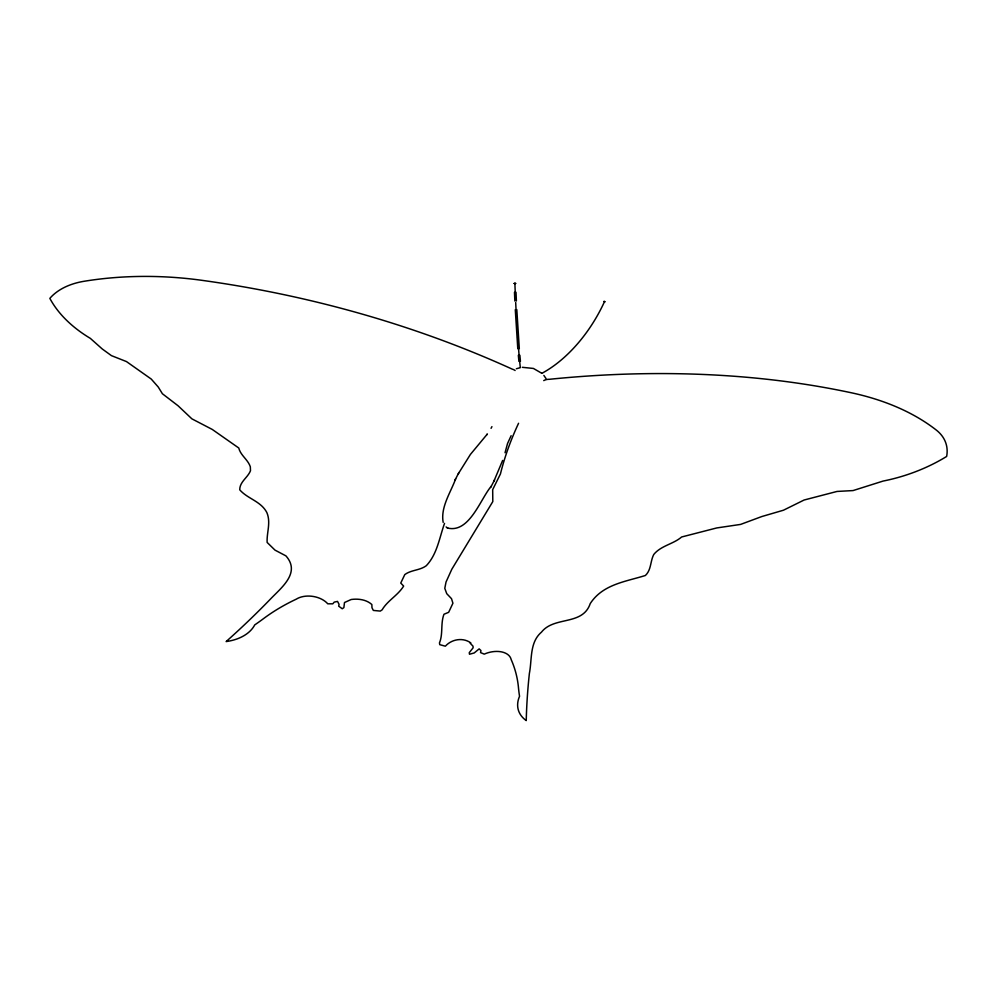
<?xml version="1.0" encoding="UTF-8"?>
<svg xmlns="http://www.w3.org/2000/svg" width="997" height="997" viewBox="0 0 997 997"><rect width="100%" height="100%" fill="white"/><g stroke="black" fill="none" stroke-linecap="round" stroke-linejoin="round"><path stroke-width="1.5" d="M505.043 452.725L507.548 443.491L511.137 435.701M444.537 523.388C439.39 537.732 437.197 554.257 426.28 565.723C419.812 570.521 411.213 569.81 404.782 574.596L400.757 583.058L403.635 586.086C397.99 595.346 387.484 600.593 382.138 609.828L380.281 611.086L373.339 610.426L371.981 607.734L371.856 604.531C366.36 599.558 358.297 598.524 351.206 599.496L344.488 602.524L343.878 607.622L342.22 608.743L338.718 606.188L339.067 604.344L337.522 601.415L334.219 602.126L332.799 603.821L327.764 603.808A20.139 13.31 8.5 0 0 296.246 599.172A232.289 153.438 8.5 0 0 263.382 618.738A304.895 201.406 8.5 0 1 254.721 624.907A45.251 29.885 8.5 0 1 226.132 641.569C241.411 627.96 256.204 613.803 270.424 599.097C281.428 587.557 300.895 572.752 285.927 555.877L274.998 550.12L267.134 542.43C266.61 532.61 271.072 522.54 266.872 512.608C260.94 501.117 247.568 498.886 239.729 489.801C239.716 481.688 247.755 477.713 250.484 470.734L250.334 466.795C247.966 459.58 240.501 455.367 238.769 448.002L212.274 429.445L191.898 418.852L178.077 405.779L162.399 393.74L158.249 387.023L151.232 379.047L126.469 361.575L111.427 355.63L102.28 349L90.341 338.369A124.463 82.215 8.5 0 1 49.85 298.377A64.282 42.46 8.5 0 1 84.084 281.279A276.992 182.962 8.5 0 1 201.868 280.319A772.625 510.364 8.5 0 1 512.271 369.152A6.892 4.549 8.5 0 1 515.113 370.498M502.638 460.452L493.901 481.19M455.654 478.859C450.644 492.543 440.4 507.224 443.179 522.391M458.271 473.812L470.422 454.42L487.396 433.969L486.81 434.717M447.74 528.086C469.587 533.283 480.554 498.587 491.284 486.237M454.993 480.118L458.932 472.541M491.06 428.324L491.932 426.641M490.624 487.508L494.562 479.931M516.359 368.753L520.384 367.656M522.316 367.307L533.432 368.454L541.608 373.177M604.518 301.543C606.35 302.627 602.674 300.583 604.481 301.667A104.149 60.132 -60 0 1 542.044 373.227M446.12 526.952L447.416 527.899M447.155 527.749L447.865 528.161M543.864 375.42L545.982 378.486M519.873 355.256L520.434 361.338M518.34 355.318L518.914 361.388M519.312 348.663L516.807 309.618M517.792 348.713L515.287 309.668M515.997 292.233L516.384 300.994M514.477 292.295L514.863 301.044M520.235 366.871A104.149 5.484 87.9 0 1 519.674 361.363M519.101 355.293A104.149 5.484 87.9 0 1 518.552 348.688M518.228 344.501A104.149 5.484 87.9 0 1 517.692 337.16M517.144 328.91A104.149 5.484 87.9 0 1 516.733 322.205M516.197 312.485A104.149 5.484 87.9 0 1 515.686 302.465M515.237 292.271A104.149 5.484 87.9 0 1 514.888 283.447M518.565 423.276A499.235 309.855 -16.3 0 0 500.432 473.961L492.68 489.627L492.805 501.591L451.815 569.25L446.033 582.011L444.787 588.33L446.743 593.664L451.516 598.686L452.925 603.222L448.65 612.32L443.977 614.239C440.412 623.474 443.229 633.942 439.465 642.915L439.752 644.66L445.372 646.193C451.678 639.177 462.845 637.183 470.808 642.891L470.198 643.239L472.989 646.143L473.126 647.776L469.251 652.686L469.487 654.244L474.223 652.948L479.158 648.885L480.953 650.567L480.554 652.586L484.23 654.132A20.139 12.5 -16.3 0 1 511.162 659.553A232.289 144.166 -16.3 0 1 518.49 687.868A304.895 189.243 -16.3 0 0 519.549 696.28A45.251 28.078 -16.3 0 0 526.229 720.569C526.628 704.817 527.687 689.077 529.382 673.399C532.149 659.341 529.444 642.404 541.496 632.123C554.27 615.897 582.622 625.991 590.236 603.584C602.749 584.254 625.605 581.712 645.395 575.481C651.402 569.823 650.194 561.311 653.77 554.469C660.924 545.621 673.262 544.188 681.636 536.984L716.731 527.949L740.609 524.41L761.795 516.546L783.468 510.215L804.105 500.02L837.031 491.446L853.058 490.574L883.118 481.065A124.463 77.255 -16.3 0 0 946.639 456.452A64.282 39.892 -16.3 0 0 936.22 430.006A276.992 171.92 -16.3 0 0 851.151 392.731A772.625 479.545 -16.3 0 0 549.26 379.309A6.892 4.275 -16.3 0 0 543.739 380.605M514.153 283.46L515.648 283.41L514.153 283.46"/></g></svg>
